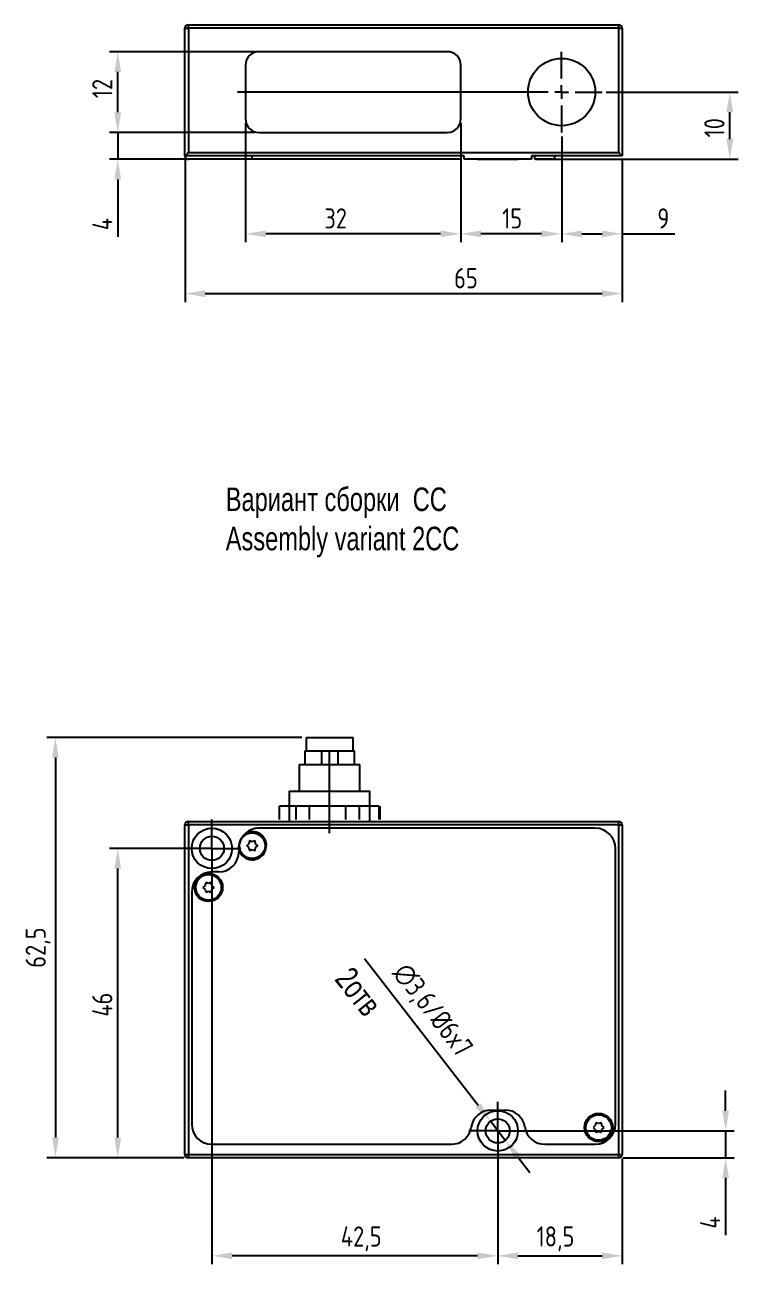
# Model space of a CAD drawing. Header units: millimetres. Extents: x -665 to 1947, y -360 to 733.
# Drawn here: x 690.3 to 796.3, y -284.6 to -100.4 of the extents above; entities that cross this region are included whole.
import ezdxf

# ---------------------------------------------------------------- set-up
doc = ezdxf.new("R2010")
doc.units = ezdxf.units.MM
doc.layers.add('FORMAT', color=7, linetype='Continuous')
doc.styles.add('GOSTw', font='gostw.shx')
doc.styles.add('SLDTEXTSTYLE1', font='TXT', dxfattribs={"width": 0.75})
doc.dimstyles.new('Vad-style', dxfattribs={"dimtxt": 3, "dimasz": 3, "dimexe": 1.25, "dimexo": 0.625, "dimgap": 0.8, "dimtad": 1, "dimtxsty": 'GOSTw', "dimcen": 2.5, "dimclrd": 1, "dimclre": 1, "dimclrt": 1, "dimazin": 0, "dimtfac": 1, "dimtmove": 0, "dimatfit": 3, "dimfxl": 0, "dimarcsym": 0})

# ---------------------------------------------------------------- blocks, each defined once
blk = doc.blocks.new('SW_CENTERMARKSYMBOL_10')
at = {"layer": 'FORMAT', "color": 0}
for p, q in [((0, 2.5), (0, 4.3)), ((0, 0), (0, 2.5)), ((-2.5, 0), (-4.3, 0)), ((0, 0), (-2.5, 0)), ((0, 0), (2.5, 0)), ((0, 0), (0, -2.5)), ((2.5, 0), (4.3, 0)), ((0, -2.5), (0, -4.3))]:
    blk.add_line(p, q, dxfattribs=at)
blk = doc.blocks.new('SW_CENTERMARKSYMBOL_11')
at = {"layer": 'FORMAT', "color": 0}
for p, q in [((0, 2.5), (0, 4.3)), ((0, 0), (0, 2.5)), ((-2.5, 0), (-4.3, 0)), ((0, 0), (-2.5, 0)), ((0, 0), (2.5, 0)), ((0, 0), (0, -2.5)), ((2.5, 0), (4.3, 0)), ((0, -2.5), (0, -4.3))]:
    blk.add_line(p, q, dxfattribs=at)
blk = doc.blocks.new('*D66')
at = {"color": 1, "lineweight": -2, "transparency": 16777216}
for p, q in [((731.45, -206.32), (693.56, -206.32)), ((694.81, -209.32), (694.81, -265.82)), ((713.95, -268.82), (693.56, -268.82))]:
    blk.add_line(p, q, dxfattribs=at)
at = {"color": 1, "transparency": 16777216}
for points in [[(694.31, -209.32), (695.31, -209.32), (694.81, -206.32)], [(694.31, -265.82), (695.31, -265.82), (694.81, -268.82)]]:
    blk.add_solid(points, dxfattribs=at)
at = {"layer": 'Defpoints', "color": 0, "transparency": 16777216}
for p in [(732.08, -206.32), (694.81, -268.82), (714.58, -268.82)]:
    blk.add_point(p, dxfattribs=at)
at = {"color": 1, "transparency": 16777216, "insert": (692.23, -237.57), "char_height": 3, "attachment_point": 5, "rotation": 90, "style": 'GOSTw'}
blk.add_mtext('62,5', dxfattribs=at)
blk = doc.blocks.new('*D67')
at = {"color": 1, "lineweight": -2, "transparency": 16777216}
for p, q in [((770.08, -116.98), (770.08, -132.69)), ((779.08, -120.48), (779.08, -132.69)), ((773.08, -131.44), (776.08, -131.44)), ((779.08, -131.44), (786.92, -131.44))]:
    blk.add_line(p, q, dxfattribs=at)
at = {"color": 1, "transparency": 16777216}
for points in [[(773.08, -130.94), (773.08, -131.94), (770.08, -131.44)], [(776.08, -130.94), (776.08, -131.94), (779.08, -131.44)]]:
    blk.add_solid(points, dxfattribs=at)
at = {"layer": 'Defpoints', "color": 0, "transparency": 16777216}
for p in [(770.08, -116.35), (779.08, -119.85), (770.08, -131.44)]:
    blk.add_point(p, dxfattribs=at)
at = {"color": 1, "transparency": 16777216, "insert": (785.19, -127.64), "char_height": 3, "attachment_point": 2, "style": 'GOSTw'}
blk.add_mtext('9', dxfattribs=at)
blk = doc.blocks.new('*D68')
at = {"color": 1, "lineweight": -2, "transparency": 16777216}
for p, q in [((755.08, -114.98), (755.08, -132.69)), ((770.08, -116.98), (770.08, -132.69)), ((767.08, -131.44), (758.08, -131.44))]:
    blk.add_line(p, q, dxfattribs=at)
at = {"color": 1, "transparency": 16777216}
for points in [[(758.08, -130.94), (758.08, -131.94), (755.08, -131.44)], [(767.08, -130.94), (767.08, -131.94), (770.08, -131.44)]]:
    blk.add_solid(points, dxfattribs=at)
at = {"layer": 'Defpoints', "color": 0, "transparency": 16777216}
for p in [(755.08, -114.35), (770.08, -116.35), (755.08, -131.44)]:
    blk.add_point(p, dxfattribs=at)
at = {"color": 1, "transparency": 16777216, "insert": (762.72, -127.64), "char_height": 3, "attachment_point": 2, "style": 'GOSTw'}
blk.add_mtext('15', dxfattribs=at)
blk = doc.blocks.new('*D69')
at = {"color": 1, "lineweight": -2, "transparency": 16777216}
for p, q in [((723.08, -114.98), (723.08, -132.69)), ((755.08, -114.98), (755.08, -132.69)), ((752.08, -131.44), (726.08, -131.44))]:
    blk.add_line(p, q, dxfattribs=at)
at = {"color": 1, "transparency": 16777216}
for points in [[(726.08, -130.94), (726.08, -131.94), (723.08, -131.44)], [(752.08, -130.94), (752.08, -131.94), (755.08, -131.44)]]:
    blk.add_solid(points, dxfattribs=at)
at = {"layer": 'Defpoints', "color": 0, "transparency": 16777216}
for p in [(723.08, -114.35), (755.08, -114.35), (723.08, -131.44)]:
    blk.add_point(p, dxfattribs=at)
at = {"color": 1, "transparency": 16777216, "insert": (736.48, -127.64), "char_height": 3, "attachment_point": 2, "style": 'GOSTw'}
blk.add_mtext('32', dxfattribs=at)
blk = doc.blocks.new('*D70')
at = {"color": 1, "lineweight": -2, "transparency": 16777216}
for p, q in [((776.7, -110.35), (796.33, -110.35)), ((795.08, -117.35), (795.08, -113.35)), ((766.2, -120.35), (796.33, -120.35))]:
    blk.add_line(p, q, dxfattribs=at)
at = {"color": 1, "transparency": 16777216}
for points in [[(794.58, -113.35), (795.58, -113.35), (795.08, -110.35)], [(794.58, -117.35), (795.58, -117.35), (795.08, -120.35)]]:
    blk.add_solid(points, dxfattribs=at)
at = {"layer": 'Defpoints', "color": 0, "transparency": 16777216}
for p in [(776.08, -110.35), (795.08, -110.35), (765.58, -120.35)]:
    blk.add_point(p, dxfattribs=at)
at = {"color": 1, "transparency": 16777216, "insert": (791.28, -115.66), "char_height": 3, "attachment_point": 2, "rotation": 90, "style": 'GOSTw'}
blk.add_mtext('10', dxfattribs=at)
blk = doc.blocks.new('*D71')
at = {"color": 1, "lineweight": -2, "transparency": 16777216}
for p, q in [((704.08, -113.35), (704.08, -110.35)), ((724.45, -116.35), (702.83, -116.35)), ((704.08, -116.35), (704.08, -120.35)), ((754.95, -120.35), (702.83, -120.35)), ((704.08, -123.35), (704.08, -131.86))]:
    blk.add_line(p, q, dxfattribs=at)
at = {"color": 1, "transparency": 16777216}
for points in [[(703.58, -113.35), (704.58, -113.35), (704.08, -116.35)], [(703.58, -123.35), (704.58, -123.35), (704.08, -120.35)]]:
    blk.add_solid(points, dxfattribs=at)
at = {"layer": 'Defpoints', "color": 0, "transparency": 16777216}
for p in [(725.08, -116.35), (704.08, -120.35), (755.58, -120.35)]:
    blk.add_point(p, dxfattribs=at)
at = {"color": 1, "transparency": 16777216, "insert": (700.28, -129.98), "char_height": 3, "attachment_point": 2, "rotation": 90, "style": 'GOSTw'}
blk.add_mtext('4', dxfattribs=at)
blk = doc.blocks.new('*D72')
at = {"color": 1, "lineweight": -2, "transparency": 16777216}
for p, q in [((724.45, -104.35), (702.83, -104.35)), ((704.08, -113.35), (704.08, -107.35)), ((724.45, -116.35), (702.83, -116.35))]:
    blk.add_line(p, q, dxfattribs=at)
at = {"color": 1, "transparency": 16777216}
for points in [[(703.58, -107.35), (704.58, -107.35), (704.08, -104.35)], [(703.58, -113.35), (704.58, -113.35), (704.08, -116.35)]]:
    blk.add_solid(points, dxfattribs=at)
at = {"layer": 'Defpoints', "color": 0, "transparency": 16777216}
for p in [(704.08, -104.35), (725.08, -104.35), (725.08, -116.35)]:
    blk.add_point(p, dxfattribs=at)
at = {"color": 1, "transparency": 16777216, "insert": (700.28, -109.83), "char_height": 3, "attachment_point": 2, "rotation": 90, "style": 'GOSTw'}
blk.add_mtext('12', dxfattribs=at)
blk = doc.blocks.new('*D73')
at = {"color": 1, "lineweight": -2, "transparency": 16777216}
for p, q in [((714.08, -120.48), (714.08, -141.58)), ((779.08, -120.48), (779.08, -141.58)), ((717.08, -140.33), (776.08, -140.33))]:
    blk.add_line(p, q, dxfattribs=at)
at = {"color": 1, "transparency": 16777216}
for points in [[(717.08, -139.83), (717.08, -140.83), (714.08, -140.33)], [(776.08, -139.83), (776.08, -140.83), (779.08, -140.33)]]:
    blk.add_solid(points, dxfattribs=at)
at = {"layer": 'Defpoints', "color": 0, "transparency": 16777216}
for p in [(714.08, -119.85), (779.08, -119.85), (779.08, -140.33)]:
    blk.add_point(p, dxfattribs=at)
at = {"color": 1, "transparency": 16777216, "insert": (755.85, -136.53), "char_height": 3, "attachment_point": 2, "style": 'GOSTw'}
blk.add_mtext('65', dxfattribs=at)
blk = doc.blocks.new('*D89')
at = {"color": 1, "lineweight": -2, "transparency": 16777216}
for p, q in [((760.58, -268.24), (760.58, -284.65)), ((779.08, -268.94), (779.08, -284.65)), ((763.58, -283.4), (776.08, -283.4))]:
    blk.add_line(p, q, dxfattribs=at)
at = {"color": 1, "transparency": 16777216}
for points in [[(763.58, -282.9), (763.58, -283.9), (760.58, -283.4)], [(776.08, -282.9), (776.08, -283.9), (779.08, -283.4)]]:
    blk.add_solid(points, dxfattribs=at)
at = {"layer": 'Defpoints', "color": 0, "transparency": 16777216}
for p in [(760.58, -267.62), (779.08, -268.32), (779.08, -283.4)]:
    blk.add_point(p, dxfattribs=at)
at = {"color": 1, "transparency": 16777216, "insert": (769.16, -279.02), "char_height": 3, "attachment_point": 2, "style": 'GOSTw'}
blk.add_mtext('18,5', dxfattribs=at)
blk = doc.blocks.new('*D90')
at = {"color": 1, "lineweight": -2, "transparency": 16777216}
for p, q in [((718.08, -226.24), (718.08, -284.65)), ((760.58, -268.24), (760.58, -284.65)), ((757.58, -283.4), (721.08, -283.4))]:
    blk.add_line(p, q, dxfattribs=at)
at = {"color": 1, "transparency": 16777216}
for points in [[(721.08, -282.9), (721.08, -283.9), (718.08, -283.4)], [(757.58, -282.9), (757.58, -283.9), (760.58, -283.4)]]:
    blk.add_solid(points, dxfattribs=at)
at = {"layer": 'Defpoints', "color": 0, "transparency": 16777216}
for p in [(718.08, -225.62), (760.58, -267.62), (718.08, -283.4)]:
    blk.add_point(p, dxfattribs=at)
at = {"color": 1, "transparency": 16777216, "insert": (740.28, -279.02), "char_height": 3, "attachment_point": 2, "style": 'GOSTw'}
blk.add_mtext('42,5', dxfattribs=at)
blk = doc.blocks.new('*D91')
at = {"color": 1, "lineweight": -2, "transparency": 16777216}
for p, q in [((794.46, -261.82), (794.46, -258.82)), ((764, -264.82), (795.71, -264.82)), ((794.46, -264.82), (794.46, -268.82)), ((779.2, -268.82), (795.71, -268.82)), ((794.46, -271.82), (794.46, -280.32))]:
    blk.add_line(p, q, dxfattribs=at)
at = {"color": 1, "transparency": 16777216}
for points in [[(793.96, -261.82), (794.96, -261.82), (794.46, -264.82)], [(793.96, -271.82), (794.96, -271.82), (794.46, -268.82)]]:
    blk.add_solid(points, dxfattribs=at)
at = {"layer": 'Defpoints', "color": 0, "transparency": 16777216}
for p in [(763.38, -264.82), (794.46, -264.82), (778.58, -268.82)]:
    blk.add_point(p, dxfattribs=at)
at = {"color": 1, "transparency": 16777216, "insert": (790.66, -278.45), "char_height": 3, "attachment_point": 2, "rotation": 90, "style": 'GOSTw'}
blk.add_mtext('4', dxfattribs=at)
blk = doc.blocks.new('*D99')
at = {"color": 1, "lineweight": -2, "transparency": 16777216}
for p, q in [((714.65, -222.82), (702.83, -222.82)), ((704.08, -265.82), (704.08, -225.82)), ((713.95, -268.82), (702.83, -268.82))]:
    blk.add_line(p, q, dxfattribs=at)
at = {"color": 1, "transparency": 16777216}
for points in [[(703.58, -225.82), (704.58, -225.82), (704.08, -222.82)], [(703.58, -265.82), (704.58, -265.82), (704.08, -268.82)]]:
    blk.add_solid(points, dxfattribs=at)
at = {"layer": 'Defpoints', "color": 0, "transparency": 16777216}
for p in [(704.08, -222.82), (715.28, -222.82), (714.58, -268.82)]:
    blk.add_point(p, dxfattribs=at)
at = {"color": 1, "transparency": 16777216, "insert": (700.28, -246.05), "char_height": 3, "attachment_point": 2, "rotation": 90, "style": 'GOSTw'}
blk.add_mtext('46', dxfattribs=at)
blk = doc.blocks.new('*D118')
at = {"color": 1, "lineweight": -2, "transparency": 16777216}
for p, q in [((740.77, -239.18), (757.64, -261.02)), ((761.68, -266.24), (759.48, -263.39)), ((763.51, -268.62), (765.34, -270.99))]:
    blk.add_line(p, q, dxfattribs=at)
at = {"color": 1, "transparency": 16777216}
for points in [[(758.04, -260.71), (757.25, -261.32), (759.48, -263.39)], [(763.91, -268.31), (763.12, -268.92), (761.68, -266.24)]]:
    blk.add_solid(points, dxfattribs=at)
at = {"layer": 'Defpoints', "color": 0, "transparency": 16777216}
for p in [(759.48, -263.39), (761.68, -266.24)]:
    blk.add_point(p, dxfattribs=at)
at = {"color": 1, "transparency": 16777216, "insert": (750.73, -247.02), "char_height": 3, "attachment_point": 5, "rotation": 307.6861, "style": 'GOSTw'}
blk.add_mtext('∅3,6/%%C6x7', dxfattribs=at)

msp = doc.modelspace()

# ---------------------------------------------------------------- linework, layer by layer
for p, q in [((714.076, -119.851), (714.076, -100.851)), ((714.076, -100.851), (714.576, -100.851)), ((714.576, -100.851), (714.576, -100.351)), ((714.576, -100.351), (778.576, -100.351)), ((778.576, -100.851), (714.576, -100.851)), ((714.576, -100.851), (714.576, -119.351)), ((778.576, -100.851), (778.576, -100.351)), ((778.576, -100.851), (779.076, -100.851)), ((778.576, -119.351), (778.576, -100.851)), ((779.076, -100.851), (779.076, -119.851)), ((753.076, -104.351), (725.076, -104.351)), ((753.076, -104.351), (725.076, -104.351)), ((770.076, -108.351), (770.076, -104.351)), ((723.076, -106.351), (723.076, -114.351)), ((723.076, -106.351), (723.076, -114.351)), ((755.076, -114.351), (755.076, -106.351)), ((755.076, -114.351), (755.076, -106.351)), ((768.076, -110.351), (721.886, -110.351)), ((770.076, -110.351), (769.076, -110.351)), ((770.076, -110.351), (770.076, -109.351)), ((770.076, -110.351), (770.076, -111.351)), ((770.076, -110.351), (771.076, -110.351)), ((772.076, -110.351), (776.076, -110.351)), ((770.076, -112.351), (770.076, -116.351)), ((725.076, -116.351), (753.076, -116.351)), ((725.076, -116.351), (753.076, -116.351)), ((714.576, -119.351), (778.576, -119.351)), ((714.236, -119.851), (714.076, -119.851)), ((755.576, -119.851), (714.236, -119.851)), ((724.076, -120.351), (714.576, -120.351)), ((724.076, -120.351), (724.076, -119.851)), ((755.576, -120.351), (755.576, -119.851)), ((760.576, -120.351), (755.576, -120.351)), ((757.576, -120.351), (763.576, -120.351)), ((765.576, -120.351), (760.576, -120.351)), ((778.917, -119.851), (765.576, -119.851)), ((765.576, -119.851), (765.576, -120.351)), ((766.076, -120.351), (766.076, -119.851)), ((769.076, -120.351), (766.076, -120.351)), ((769.076, -120.351), (769.076, -119.851)), ((779.076, -119.851), (778.917, -119.851)), ((732.076, -206.317), (739.076, -206.317)), ((731.876, -208.317), (734.376, -208.317)), ((734.376, -208.317), (734.376, -210.317)), ((734.376, -208.317), (735.576, -208.317)), ((735.576, -208.317), (736.776, -208.317)), ((735.576, -220.544), (735.576, -208.317)), ((736.776, -208.317), (736.776, -210.317)), ((736.776, -208.317), (739.276, -208.317)), ((731.076, -210.317), (740.076, -210.317)), ((729.576, -214.317), (741.576, -214.317)), ((728.125, -218.517), (728.125, -216.517)), ((730.618, -216.517), (728.125, -216.517)), ((730.618, -218.517), (730.618, -216.517)), ((732.591, -216.517), (730.618, -216.517)), ((732.591, -218.517), (732.591, -216.517)), ((737.971, -216.517), (732.591, -216.517)), ((737.971, -218.517), (737.971, -216.517)), ((740.042, -216.517), (737.971, -216.517)), ((740.042, -218.517), (740.042, -216.517)), ((742.929, -216.517), (740.042, -216.517)), ((742.929, -218.517), (742.929, -216.517)), ((714.576, -219.317), (714.576, -218.817)), ((714.576, -218.817), (778.576, -218.817)), ((778.576, -219.317), (778.576, -218.817)), ((714.076, -268.317), (714.076, -219.317)), ((714.076, -219.317), (714.576, -219.317)), ((778.576, -219.317), (714.576, -219.317)), ((714.576, -219.317), (714.576, -268.317)), ((775.076, -219.817), (725.076, -219.817)), ((775.076, -219.817), (725.076, -219.817)), ((778.576, -268.317), (778.576, -219.317)), ((778.576, -219.317), (779.076, -219.317)), ((779.076, -219.317), (779.076, -268.317)), ((722.076, -222.817), (722.076, -223.317)), ((723.578, -222.129), (723.251, -222.417)), ((723.251, -222.417), (723.578, -222.704)), ((723.277, -222.394), (723.276, -222.417)), ((723.276, -222.417), (723.277, -222.439)), ((723.664, -221.702), (723.578, -222.129)), ((723.578, -222.704), (723.664, -223.131)), ((723.696, -221.713), (723.657, -221.735)), ((724.076, -221.842), (723.664, -221.702)), ((723.664, -223.131), (724.076, -222.992)), ((724.489, -221.702), (724.076, -221.842)), ((724.076, -222.992), (724.489, -223.131)), ((724.495, -221.735), (724.457, -221.713)), ((724.574, -222.129), (724.489, -221.702)), ((724.489, -223.131), (724.574, -222.704)), ((724.901, -222.417), (724.574, -222.129)), ((724.574, -222.704), (724.901, -222.417)), ((778.076, -263.817), (778.076, -222.817)), ((778.076, -263.817), (778.076, -222.817)), ((722.076, -223.057), (722.076, -223.317)), ((723.657, -223.098), (723.696, -223.12)), ((724.457, -223.12), (724.495, -223.098)), ((719.076, -226.317), (718.076, -226.317)), ((719.076, -226.317), (718.076, -226.317)), ((717.078, -228.329), (716.751, -228.617)), ((717.164, -227.902), (717.078, -228.329)), ((717.196, -227.913), (717.157, -227.935)), ((717.576, -228.042), (717.164, -227.902)), ((717.989, -227.902), (717.576, -228.042)), ((717.995, -227.935), (717.957, -227.913)), ((718.074, -228.329), (717.989, -227.902)), ((718.401, -228.617), (718.074, -228.329)), ((715.076, -229.317), (715.076, -263.817)), ((715.076, -229.317), (715.076, -263.817)), ((716.751, -228.617), (717.078, -228.904)), ((716.777, -228.594), (716.776, -228.617)), ((716.776, -228.617), (716.777, -228.639)), ((717.078, -228.904), (717.164, -229.331)), ((717.157, -229.298), (717.196, -229.32)), ((717.164, -229.331), (717.576, -229.192)), ((717.576, -229.192), (717.989, -229.331)), ((717.957, -229.32), (717.995, -229.298)), ((717.989, -229.331), (718.074, -228.904)), ((718.074, -228.904), (718.401, -228.617)), ((759.608, -261.717), (761.644, -261.717)), ((759.608, -261.717), (761.644, -261.717)), ((775.078, -264.029), (774.751, -264.317)), ((774.751, -264.317), (775.078, -264.604)), ((774.777, -264.294), (774.776, -264.317)), ((774.776, -264.317), (774.777, -264.339)), ((775.164, -263.602), (775.078, -264.029)), ((775.078, -264.604), (775.164, -265.031)), ((775.196, -263.613), (775.157, -263.635)), ((775.157, -264.998), (775.196, -265.02)), ((775.576, -263.742), (775.164, -263.602)), ((775.164, -265.031), (775.576, -264.892)), ((775.989, -263.602), (775.576, -263.742)), ((775.576, -264.892), (775.989, -265.031)), ((775.995, -263.635), (775.957, -263.613)), ((775.957, -265.02), (775.995, -264.998)), ((776.074, -264.029), (775.989, -263.602)), ((775.989, -265.031), (776.074, -264.604)), ((776.401, -264.317), (776.074, -264.029)), ((776.074, -264.604), (776.401, -264.317)), ((718.076, -266.817), (753.676, -266.817)), ((718.076, -266.817), (753.676, -266.817)), ((767.576, -266.817), (775.076, -266.817)), ((767.576, -266.817), (775.076, -266.817)), ((714.076, -268.317), (714.576, -268.317)), ((714.576, -268.817), (714.576, -268.317)), ((714.576, -268.317), (778.576, -268.317)), ((778.576, -268.817), (714.576, -268.817)), ((778.576, -268.817), (714.576, -268.817)), ((778.576, -268.817), (778.576, -268.317)), ((778.576, -268.317), (779.076, -268.317))]:
    msp.add_line(p, q)
at = {"flags": 128}
for points in [[(724.876, -222.439), (724.876, -222.417), (724.876, -222.394)], [(718.376, -228.639), (718.376, -228.617), (718.376, -228.594)], [(776.376, -264.339), (776.376, -264.317), (776.376, -264.294)]]:
    msp.add_lwpolyline(points, dxfattribs=at)
for centre, radius in [((770.076, -110.351), 5), ((770.076, -110.351), 5), ((718.076, -222.817), 3), ((718.076, -222.817), 1.8), ((724.076, -222.417), 1.9), ((717.576, -228.617), 2.1), ((717.576, -228.617), 1.9), ((760.576, -264.817), 3), ((760.576, -264.817), 1.8), ((775.576, -264.317), 2.1), ((775.576, -264.317), 1.9)]:
    msp.add_circle(centre, radius)
for centre, radius, start, end in [((714.576, -100.851), 0.5, 90, 180), ((778.576, -100.851), 0.5, 0, 90), ((725.076, -106.351), 2, 90, 180), ((725.076, -106.351), 2, 90, 180), ((753.076, -106.351), 2, 0, 90), ((753.076, -106.351), 2, 0, 90), ((725.076, -114.351), 2, 180, 270), ((725.076, -114.351), 2, 180, 270), ((753.076, -114.351), 2, 270, 0), ((753.076, -114.351), 2, 270, 0), ((714.576, -119.851), 0.5, 180, 270), ((714.576, -219.317), 0.5, 90, 180), ((778.576, -219.317), 0.5, 0, 90), ((725.076, -222.817), 3, 90, 180), ((724.076, -222.417), 2.1, 197.75279, 117.50928), ((725.076, -222.817), 3, 90, 131.04548), ((775.076, -222.817), 3, 0, 90), ((775.076, -222.817), 3, 0, 90), ((719.076, -223.317), 3, 270, 0), ((719.076, -223.317), 3, 270, 0), ((718.076, -229.317), 3, 90, 180), ((718.076, -229.317), 3, 90, 180), ((759.608, -264.717), 3, 90, 171.37307), ((759.608, -264.717), 3, 90, 171.37307), ((761.644, -264.717), 3, 8.62693, 90), ((761.644, -264.717), 3, 8.62693, 90), ((718.076, -263.817), 3, 180, 270), ((718.076, -263.817), 3, 180, 270), ((753.676, -263.817), 3, 270, 351.37307), ((753.676, -263.817), 3, 270, 351.37307), ((767.576, -263.817), 3, 188.62693, 270), ((767.576, -263.817), 3, 188.62693, 270), ((775.076, -263.817), 3, 270, 0), ((775.076, -263.817), 3, 270, 0), ((714.576, -268.317), 0.5, 180, 270), ((778.576, -268.317), 0.5, 270, 360)]:
    msp.add_arc(centre, radius, start, end)
for points, knots in [([(714.236, -119.851), (714.308, -119.742), (714.414, -119.579), (714.535, -119.409), (714.575, -119.353), (714.576, -119.351)], [0, 0, 0, 0, 0.6672984, 0.9898517, 1, 1, 1, 1]), ([(778.576, -119.351), (778.578, -119.353), (778.617, -119.409), (778.739, -119.579), (778.845, -119.742), (778.917, -119.851)], [0, 0, 0, 0, 0.0101483, 0.3327016, 1, 1, 1, 1]), ([(722.076, -222.817), (722.104, -222.509), (722.159, -221.899), (722.558, -221.104), (722.938, -220.723), (723.106, -220.554)], [0, 0, 0, 0, 0.36105788, 0.71712327, 1, 1, 1, 1])]:
    msp.add_open_spline(points, degree=3, knots=knots)
for points in [[(732.076, -206.317), (732.076, -208.317)], [(739.076, -208.317), (739.076, -206.317)], [(731.876, -208.317), (731.876, -210.317)], [(739.276, -210.317), (739.276, -208.317)], [(731.076, -210.317), (731.076, -214.317)], [(740.076, -214.317), (740.076, -210.317)], [(729.576, -214.317), (729.576, -218.817)], [(741.576, -218.817), (741.576, -214.317)], [(728.076, -216.517), (728.076, -218.517)], [(743.076, -218.517), (743.076, -216.517)], [(718.276, -221.028), (718.276, -221.028)]]:
    msp.add_open_spline(points, degree=1)

# ---------------------------------------------------------------- block references
for name, p in [('SW_CENTERMARKSYMBOL_11', (718.076, -222.817)), ('SW_CENTERMARKSYMBOL_10', (760.576, -264.817))]:
    msp.add_blockref(name, p)

# ---------------------------------------------------------------- texts
at = {"insert": (720.139, -169.156), "char_height": 3.5, "attachment_point": 1, "style": 'SLDTEXTSTYLE1'}
msp.add_mtext('Вариант сборки  СС\\PAssembly variant 2CC', dxfattribs=at)
at = {"insert": (738.94, -240.138), "char_height": 3.5, "attachment_point": 1, "rotation": 308.53799, "style": 'SLDTEXTSTYLE1'}
msp.add_mtext('2отв', dxfattribs=at)

# ---------------------------------------------------------------- dimensions: what is measured, and where the dimension line sits
for base, p1, p2, picture, middle in [((704.076, -104.351), (725.076, -116.351), (725.076, -104.351), '*D72', (704.076, -109.83)), ((704.076, -120.351), (725.076, -116.351), (755.576, -120.351), '*D71', (704.076, -129.984)), ((795.076, -110.351), (765.576, -120.351), (776.076, -110.351), '*D70', (795.076, -115.658)), ((704.076, -222.817), (714.576, -268.817), (715.276, -222.817), '*D99', (704.076, -246.055)), ((794.464, -264.817), (778.576, -268.817), (763.376, -264.817), '*D91', (794.464, -278.45))]:
    dim = msp.add_linear_dim(base=base, p1=p1, p2=p2, angle=90, dimstyle='Vad-style')
    dim.commit()
    dim.dimension.update_dxf_attribs({"geometry": picture, "text_midpoint": middle, "dimtype": 160})
for base, p1, p2, picture, middle in [((723.076, -131.437), (755.076, -114.351), (723.076, -114.351), '*D69', (736.481, -131.437)), ((755.076, -131.437), (770.076, -116.351), (755.076, -114.351), '*D68', (762.715, -131.437)), ((770.076, -131.437), (779.076, -119.851), (770.076, -116.351), '*D67', (785.191, -131.437)), ((779.076, -140.332), (714.076, -119.851), (779.076, -119.851), '*D73', (755.846, -140.332)), ((718.076, -283.395), (760.576, -267.617), (718.076, -225.617), '*D90', (740.275, -283.395)), ((779.076, -283.395), (760.576, -267.617), (779.076, -268.317), '*D89', (769.16, -283.395))]:
    dim = msp.add_linear_dim(base=base, p1=p1, p2=p2, dimstyle='Vad-style')
    dim.commit()
    dim.dimension.update_dxf_attribs({"geometry": picture, "text_midpoint": middle, "dimtype": 160})
dim = msp.add_linear_dim(base=(694.814, -268.817), p1=(732.076, -206.317), p2=(714.576, -268.817), angle=90, dimstyle='Vad-style')
dim.commit()
dim.dimension.update_dxf_attribs({"geometry": '*D66', "text_midpoint": (692.228, -237.567)})
dim = msp.add_diameter_dim_2p(p1=(761.677, -266.241), p2=(759.476, -263.392), text='<>/%%C6x7', dimstyle='Vad-style')
dim.commit()
dim.dimension.update_dxf_attribs({"geometry": '*D118', "text_midpoint": (750.73, -247.024)})

doc.saveas('drawing.dxf')
